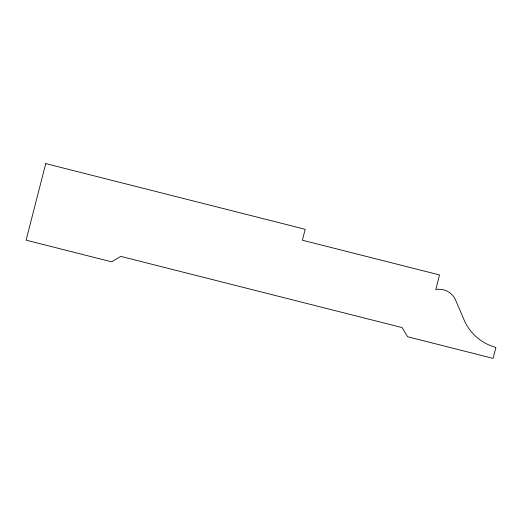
<?xml version="1.0" encoding="UTF-8"?>
<svg xmlns="http://www.w3.org/2000/svg" width="522" height="522" viewBox="0 0 522 522"><rect width="100%" height="100%" fill="white"/><g stroke="black" fill="none" stroke-linecap="round" stroke-linejoin="round"><path stroke-width="0.78" d="M45.753 163.608L26.1 240.172L111.591 261.816L120.869 256.4L402.064 327.581L407.604 336.749L493.094 358.392L495.9 347.456A48.344 47.58 8.3 0 1 464.038 319.842L455.628 300.111A17.931 17.65 8.3 0 0 435.772 289.521L439.517 274.937L302.388 240.224L305.194 229.288L45.753 163.608"/></g></svg>
